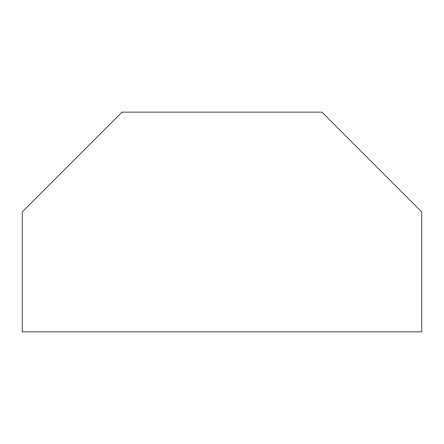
<?xml version="1.0" encoding="UTF-8"?>
<svg xmlns="http://www.w3.org/2000/svg" width="444" height="444" viewBox="0 0 444 444"><rect width="100%" height="100%" fill="white"/><g stroke="black" fill="none" stroke-linecap="round" stroke-linejoin="round"><path stroke-width="0.67" d="M122.1 112.11L22.2 212.01L22.2 331.89L421.8 331.89L421.8 212.01L321.9 112.11L122.1 112.11"/></g></svg>
